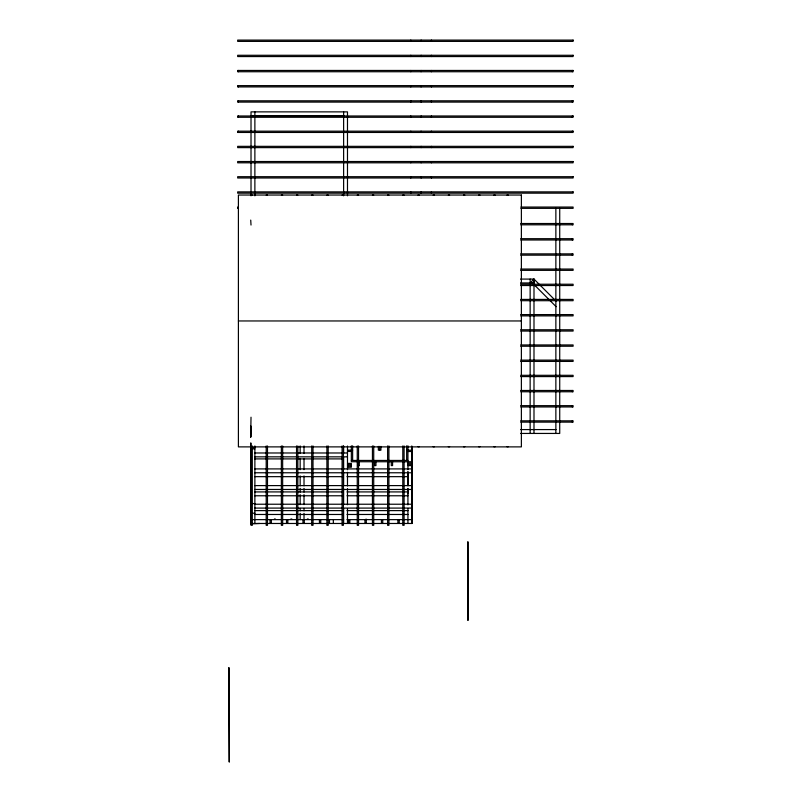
<?xml version="1.0" encoding="UTF-8"?>
<svg xmlns="http://www.w3.org/2000/svg" width="802" height="802" viewBox="0 0 802 802"><rect width="100%" height="100%" fill="white"/><g stroke="black" fill="none" stroke-linecap="round" stroke-linejoin="round"><path stroke-width="1.2" d="M411.797 446.674L411.797 523.475L411.797 445.932M412.088 523.475L412.088 446.674M412.088 446.674L412.088 523.475L250.635 523.475M533.992 433.441L533.992 279.086L520.518 279.086M556.287 301.382L533.992 279.086L531.265 281.813L556.137 306.685M251.016 115.729L343.727 115.729M251.016 195.076L252.299 195.076M266.194 195.076L267.477 195.076M281.372 195.076L282.655 195.076M296.55 195.076L297.833 195.076M311.727 195.076L313.011 195.076M326.905 195.076L328.188 195.076M342.083 195.076L343.366 195.076M357.261 195.076L358.544 195.076M372.439 195.076L373.722 195.076M387.617 195.076L388.91 195.076M402.794 195.076L404.088 195.076M417.972 195.076L419.266 195.076M433.15 195.076L434.443 195.076M448.328 195.076L449.621 195.076M463.506 195.076L464.799 195.076M478.684 195.076L479.977 195.076M493.862 195.076L495.155 195.076M506.984 195.076L508.267 195.076M238.334 207.056L237.683 207.056L237.683 208.34L238.334 208.34M520.909 207.056L573.099 207.056L573.099 208.34L520.909 208.34M250.725 220.089L251.016 225.051M520.729 223.517L573.099 223.517L573.099 224.811L520.729 224.811M520.729 238.695L573.099 238.695L573.099 239.988L520.729 239.988M520.729 253.873L573.099 253.873L573.099 255.166L520.729 255.166M520.729 269.051L573.099 269.051L573.099 270.344L520.729 270.344M520.518 282.946L533.992 282.946L533.992 279.086M520.729 284.229L573.099 284.229L573.099 285.522L520.729 285.522M520.729 299.417L573.099 299.417L573.099 300.7L520.729 300.7M520.729 314.595L573.099 314.595L573.099 315.878L520.729 315.878M238.405 320.96L521.38 320.96M520.729 329.772L573.099 329.772L573.099 331.056L520.729 331.056M520.729 344.95L573.099 344.95L573.099 346.233L520.729 346.233M520.729 360.128L573.099 360.128L573.099 361.411L520.729 361.411M520.729 375.306L573.099 375.306L573.099 376.589L520.729 376.589M520.729 390.484L573.099 390.484L573.099 391.767L520.729 391.767M520.729 405.662L573.099 405.662L573.099 406.945L520.729 406.945M520.729 420.839L573.099 420.839L573.099 422.123L520.729 422.123M520.518 429.581L556.047 429.581M520.518 433.441L559.726 433.441L559.726 208.34M250.675 437.03L251.016 417.21M417.972 446.724L419.266 446.724M433.15 446.724L434.443 446.724M448.328 446.724L449.621 446.724M463.506 446.724L464.799 446.724M478.684 446.724L479.977 446.724M493.862 446.724L495.155 446.724M506.984 446.724L508.267 446.724M251.978 447.656L254.876 447.586M251.978 448.869L254.876 448.869M347.487 450.143L352.629 450.163M406.654 450.163L407.937 450.163M407.937 450.213L411.797 450.213M347.487 451.426L351.346 451.426M407.937 451.496L411.797 451.496M254.775 452.98L347.487 452.98M254.775 456.839L347.487 456.839M254.775 458.904L342.474 458.904M351.346 460.448L407.937 460.448M411.797 461.762L351.346 461.741L351.346 445.832M407.937 463.045L411.797 463.045M347.487 463.386L351.346 463.386L351.346 467.245L347.487 467.245M407.937 464.338L411.797 464.338M347.487 464.679L351.346 464.679M407.937 465.601L411.797 465.621M347.487 465.962L351.346 465.962M254.755 468.909L411.797 468.909M254.755 472.769L411.797 472.769M254.755 476.659L343.246 476.659M346.985 476.659L408.058 476.659M254.755 485.601L411.797 485.601M254.755 489.461L411.797 489.461M254.755 491.917L343.246 491.917M346.985 491.917L408.058 491.917M254.755 495.776L343.246 495.776M346.985 495.776L408.058 495.776M251.978 503.576L254.876 503.576M254.755 504.227L411.797 504.227M254.755 508.087L411.797 508.087M254.755 510.613L343.246 510.613M346.985 510.613L408.058 510.613M251.978 513.23L254.876 513.23M254.755 514.473L343.246 514.473M346.985 514.473L408.058 514.473M251.978 519.626L343.627 519.626M346.985 519.626L411.797 519.626M467.756 541.901L467.867 620.277M365.772 519.225L366.785 519.365M307.356 518.944L308.379 519.084M290.895 518.944L291.918 519.084M274.434 518.944L275.447 519.084M572.307 70.456L572.307 71.739M572.307 85.634L572.307 86.917M572.307 100.811L572.307 102.095M572.307 115.989L572.307 117.272M572.307 131.167L572.307 132.45M572.307 223.517L572.307 224.811M572.307 238.695L572.307 239.988M572.307 253.873L572.307 255.166M572.307 390.484L572.307 391.767M572.307 405.662L572.307 406.945M572.307 420.839L572.307 422.123M555.866 208.34L555.866 433.441M530.142 279.086L530.142 433.441M468.007 541.901L468.057 620.277M431.426 40.1L431.426 41.383M431.426 55.278L431.426 56.561M431.426 70.456L431.426 71.739M431.426 85.634L431.426 86.917M431.426 100.811L431.426 102.095M431.426 115.989L431.426 117.272M431.426 131.167L431.426 132.45M431.426 146.345L431.426 147.628M431.426 161.523L431.426 162.806M431.426 176.701L431.426 177.984M431.426 191.879L431.426 193.162M421.15 40.1L421.15 41.383M421.15 55.278L421.15 56.561M421.15 70.456L421.08 71.739M421.15 85.634L421.08 86.917M421.08 100.811L421.15 102.095M421.15 115.989L421.08 117.272M421.08 131.167L421.15 132.45M421.15 146.345L421.15 147.628M421.15 161.523L421.15 162.806M421.15 176.701L421.15 177.984M421.15 191.879L421.15 193.162M410.804 40.1L410.804 41.383M410.804 55.278L410.804 56.561M410.804 70.456L410.804 71.739M410.804 85.634L410.804 86.917M410.804 100.811L410.804 102.095M410.804 115.989L410.804 117.272M410.804 131.167L410.804 132.45M410.804 146.345L410.804 147.628M410.804 161.523L410.804 162.806M410.804 176.701L410.804 177.984M410.804 191.879L410.804 193.162M407.957 471.897L407.957 485.34M407.957 489.009L407.957 493.892M407.937 445.832L407.937 469.661M407.937 471.736L407.937 485.902M407.937 488.398L407.937 504.889M407.937 508.378L407.937 523.475M406.654 445.832L406.654 460.448M404.088 445.952L404.088 525.32L402.794 525.32L402.794 445.952M399.195 519.626L399.195 523.475M397.912 519.626L397.912 523.475M392.579 461.741L392.579 465.601L391.296 465.601L391.296 461.741M388.91 445.952L388.91 525.32L387.617 525.32L387.617 445.952M382.734 519.626L382.734 523.475M381.441 519.626L381.441 523.475M380.93 446.413L380.93 450.163L378.354 450.163L378.354 446.403M379.647 446.403L379.647 450.163M375.938 461.741L375.938 465.601L374.654 465.601L374.654 461.741M373.722 445.952L373.722 525.32L372.439 525.32L372.439 445.952M366.263 519.626L366.263 523.475M364.98 519.626L364.98 523.475M359.296 461.741L359.296 465.601L358.013 465.601L358.013 461.741M358.544 445.952L358.544 462.704M358.544 465.21L358.544 525.32L357.261 525.32L357.261 445.952M352.629 445.832L352.629 460.448M349.802 519.626L349.802 523.475M348.519 519.626L348.519 523.475M347.487 195.818L347.487 111.869L251.016 111.869L251.016 195.818M347.487 446.042L347.487 469.772M347.487 472.268L347.487 486.012M347.487 488.508L347.487 504.749M347.487 508.488L347.487 523.475M343.627 111.869L343.627 195.818M343.627 446.042L343.627 453.541M343.627 457.28L343.627 469.772M343.627 472.268L343.627 486.012M343.627 488.508L343.627 504.749M343.627 508.488L343.627 523.475M343.366 445.952L343.366 525.32L342.083 525.32L342.083 445.952M333.341 519.626L333.341 523.475M329.482 519.626L329.482 523.475M328.188 445.952L328.188 525.32L326.905 525.32L326.905 445.952M320.73 519.626L320.73 523.475M319.447 519.626L319.447 523.475M313.011 445.952L313.011 525.32L311.727 525.32L311.727 445.952M304.269 519.626L304.269 523.475M304.018 445.932L304.018 453.421M304.018 458.423L304.018 469.661M304.018 475.907L304.018 485.902M304.018 488.398L304.018 492.147M304.018 494.644L304.018 504.628M304.018 508.378L304.018 510.874M304.018 513.38L304.018 519.626M302.986 519.626L302.986 523.475M300.159 445.932L300.159 453.421M300.159 458.423L300.159 469.661M300.159 475.907L300.159 485.902M300.159 488.398L300.159 492.147M300.159 494.644L300.159 504.628M300.159 508.378L300.159 510.874M300.159 513.38L300.159 519.626M297.833 445.952L297.833 525.32L296.55 525.32L296.55 445.952M287.808 519.626L287.808 523.475M286.514 519.626L286.514 523.475M282.655 445.952L282.655 525.32L281.372 525.32L281.372 445.952M271.337 519.626L271.337 523.475M270.053 519.626L270.053 523.475M267.477 445.952L267.477 525.32L266.194 525.32L266.194 445.952M259.637 523.475L250.635 523.866L250.635 443.085M254.876 111.869L254.876 195.818M254.876 445.932L254.876 523.475M252.299 445.952L252.299 525.32L251.016 525.32L251.016 443.085M250.735 446.513L250.735 514.473M238.334 70.456L238.334 71.739M238.334 85.634L238.334 86.917M238.334 100.811L238.334 102.095M238.334 115.989L238.334 117.272M238.334 131.167L238.334 132.45M228.901 667.745L229.242 761.9L228.901 667.745M573.099 40.1L237.683 40.1L237.683 41.383L573.099 41.383L573.099 40.1M573.099 55.278L237.683 55.278L237.683 56.561L573.099 56.561L573.099 55.278M573.099 70.456L237.683 70.456L237.683 71.739L573.099 71.739L573.099 70.456M573.099 85.634L237.683 85.634L237.683 86.917L573.099 86.917L573.099 85.634M573.099 100.811L237.683 100.811L237.683 102.095L573.099 102.095L573.099 100.811M573.099 115.989L237.683 115.989L237.683 117.272L573.099 117.272L573.099 115.989M573.099 131.167L237.683 131.167L237.683 132.45L573.099 132.45L573.099 131.167M573.099 146.345L237.683 146.345L237.683 147.628L573.099 147.628L573.099 146.345M573.099 161.523L237.683 161.523L237.683 162.806L573.099 162.806L573.099 161.523M573.099 176.701L237.683 176.701L237.683 177.984L573.099 177.984L573.099 176.701M573.099 191.879L237.683 191.879L237.683 193.162L573.099 193.162L573.099 191.879M521.38 195.036L238.405 195.036L238.405 446.884L521.38 446.884L521.38 195.036M250.735 437.03L250.735 425.882L250.725 437.03"/></g></svg>
